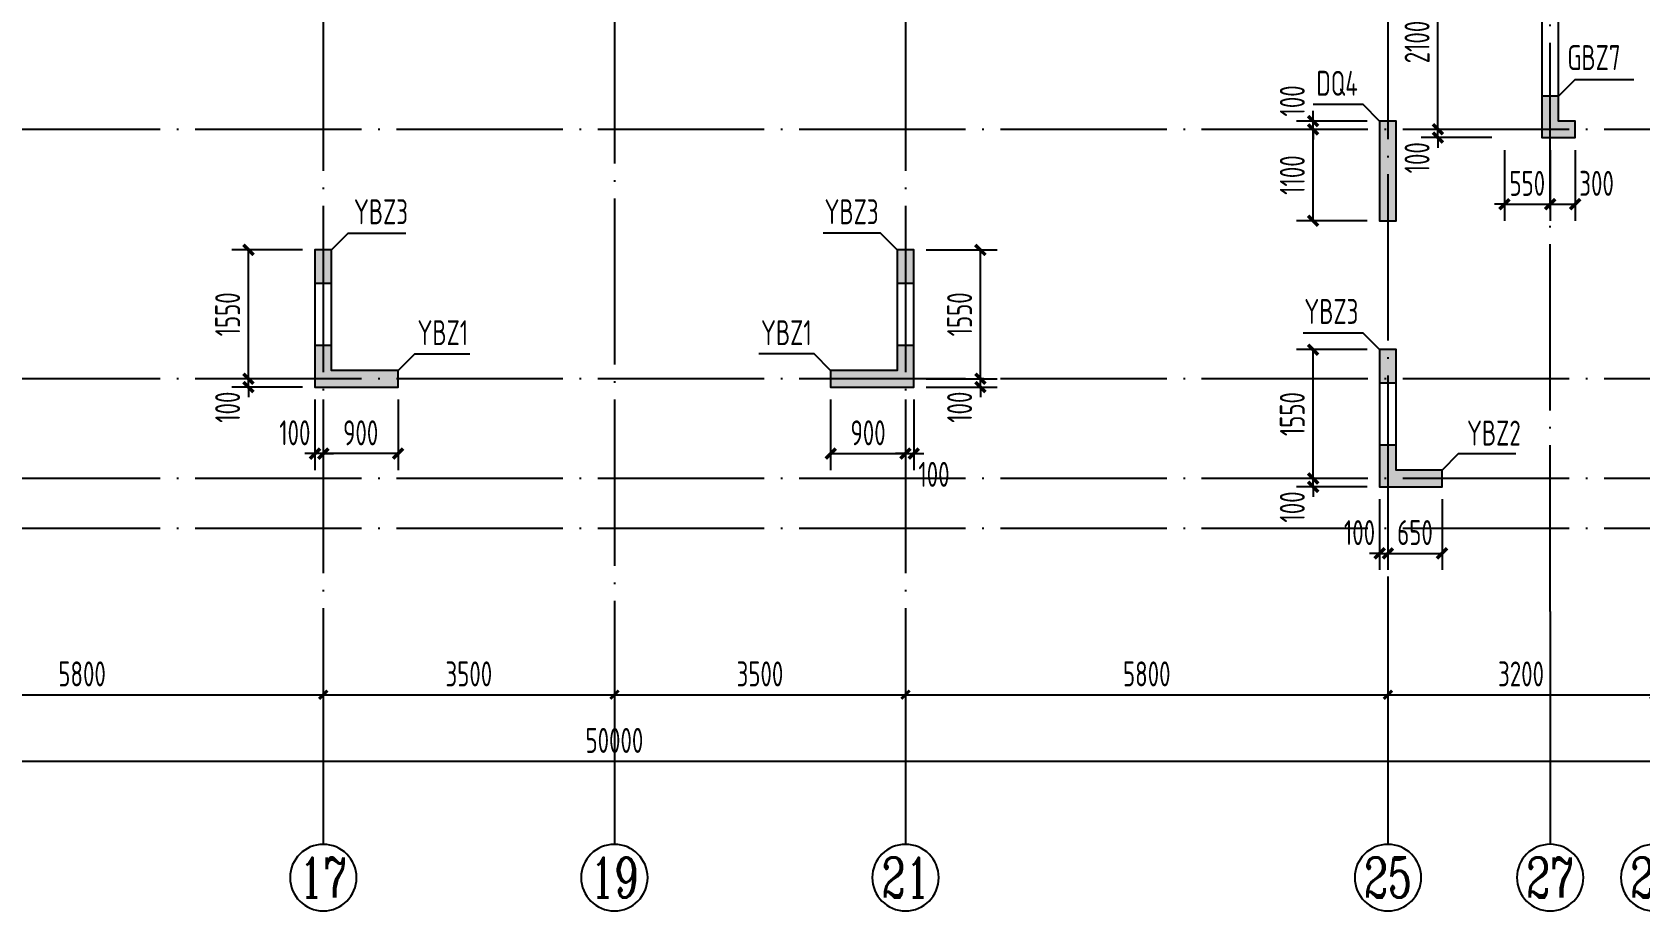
# Model space of a CAD drawing. Extents: x -1712635 to -854203, y -534641 to -21985.
# Drawn here: x -1343031 to -1323703, y -228184 to -217615 of the extents above; entities that cross this region are included whole.
import ezdxf
from ezdxf.enums import TextEntityAlignment as Align

# ---------------------------------------------------------------- set-up
doc = ezdxf.new("R2010")
doc.units = 0
doc.header["$LTSCALE"] = 1000
doc.linetypes.add('DOTE', pattern=[2.42, 2, -0.2, 0.02, -0.2])
doc.layers.get('0').update_dxf_attribs({"linetype": 'CONTINUOUS'})
doc.layers.get('Defpoints').update_dxf_attribs({"linetype": 'CONTINUOUS'})
for name, color, linetype in [('A-AXIS', 1, 'CONTINUOUS'), ('A-DOTE', 10, 'DOTE'), ('AXIS_NUM', 7, 'CONTINUOUS'), ('S-Q墙实线', 6, 'CONTINUOUS'), ('S-Q墙标注', 3, 'CONTINUOUS'), ('S-X详图填充', 252, 'CONTINUOUS'), ('S-X详图实线', 4, 'CONTINUOUS'), ('S-Y一般标注', 3, 'CONTINUOUS'), ('S-Z柱编号', 6, 'CONTINUOUS')]:
    doc.layers.add(name, color=color, linetype=linetype)
doc.styles.add('TSSD_Axis', font='complex.shx', dxfattribs={"width": 0.7, "bigfont": 'hztxt.shx'})
doc.styles.add('TSSD_DIMENSION', font='Tssdeng.shx', dxfattribs={"width": 0.7, "bigfont": 'tssdchn.shx'})
doc.styles.add('TSSD_REIN', font='tssdeng.shx', dxfattribs={"width": 0.7, "height": 300, "bigfont": 'tssdchn.shx'})
doc.styles.add('结构文字', font='zstxt.shx', dxfattribs={"width": 0.7, "bigfont": 'zshz.shx'})
doc.dimstyles.new('STRUCK', dxfattribs={"dimtxt": 400, "dimasz": 121, "dimexe": 200, "dimexo": 150, "dimgap": 115, "dimtad": 1, "dimdec": 0, "dimdsep": 46, "dimtxsty": '结构文字', "dimblk": 'ARCHTICK', "dimcen": 400, "dimclrd": 3, "dimclre": 3, "dimclrt": 7, "dimadec": 0, "dimazin": 0, "dimtfac": 1, "dimtdec": 0, "dimtix": 1, "dimtmove": 2, "dimatfit": 3, "dimldrblk": '_DIMX', "dimfxl": 0, "dimtolj": 1, "dimtzin": 0, "dimarcsym": 0})
doc.dimstyles.new('TSSD_100_100', dxfattribs={"dimtxt": 300, "dimasz": 100, "dimexe": 100, "dimexo": 250, "dimgap": 100, "dimtad": 1, "dimdec": 0, "dimzin": 0, "dimdsep": 46, "dimtxsty": 'TSSD_DIMENSION', "dimblk": 'ARCHTICK', "dimcen": 0, "dimdle": 100, "dimclrt": 7, "dimadec": 0, "dimazin": 0, "dimtfac": 1, "dimtdec": 0, "dimtix": 1, "dimtmove": 2, "dimatfit": 3, "dimldrblk": 'ARCHTICK', "dimfxl": 0, "dimtolj": 1, "dimtzin": 0, "dimarcsym": 0})

# ---------------------------------------------------------------- blocks, each defined once
blk = doc.blocks.new('_ArchTick')
at = {"color": 0, "const_width": 0.35}
blk.add_lwpolyline([(-0.5, -0.5), (0.5, 0.5)], dxfattribs=at)
blk = doc.blocks.new('*D156')
at = {"layer": 'Defpoints', "color": 0}
for p in [(20300, 3600), (26100, 3600), (26100, 2600)]:
    blk.add_point(p, dxfattribs=at)
at = {"layer": 'S-Y一般标注', "color": 0, "lineweight": -2}
for p, q in [((20300, 3350), (20300, 2500)), ((26100, 3350), (26100, 2500)), ((20200, 2600), (26200, 2600))]:
    blk.add_line(p, q, dxfattribs=at)
at = {"layer": 'S-Y一般标注', "color": 0, "lineweight": -2, "xscale": 100, "yscale": 100, "zscale": 100, "rotation": 180}
blk.add_blockref('_ArchTick', (20300, 2600), dxfattribs=at)
at = {"layer": 'S-Y一般标注', "color": 0, "lineweight": -2, "xscale": 100, "yscale": 100, "zscale": 100}
blk.add_blockref('_ArchTick', (26100, 2600), dxfattribs=at)
at = {"layer": 'S-Y一般标注', "color": 7, "insert": (23200, 2850), "char_height": 300, "attachment_point": 5, "style": 'TSSD_DIMENSION'}
blk.add_mtext('\\A1;5800', dxfattribs=at)
blk = doc.blocks.new('ts_axno')
at = {"color": 0, "linetype": 'ByBlock', "lineweight": -2}
blk.add_circle((0, 0), 0.5, dxfattribs=at)
at = {"color": 0, "linetype": 'ByBlock', "lineweight": -2, "style": 'TSSD_Axis', "width": 0.7}
blk.add_attdef('A', text='', height=0.6, dxfattribs=at).set_placement((0, 0), align=Align.MIDDLE_CENTER)
blk = doc.blocks.new('*D157')
at = {"layer": 'Defpoints', "color": 0}
for p in [(26100, 3600), (29600, 3600), (29600, 2600)]:
    blk.add_point(p, dxfattribs=at)
at = {"layer": 'S-Y一般标注', "color": 0, "lineweight": -2}
for p, q in [((26100, 3350), (26100, 2500)), ((29600, 3350), (29600, 2500)), ((26000, 2600), (29700, 2600))]:
    blk.add_line(p, q, dxfattribs=at)
at = {"layer": 'S-Y一般标注', "color": 0, "lineweight": -2, "xscale": 100, "yscale": 100, "zscale": 100, "rotation": 180}
blk.add_blockref('_ArchTick', (26100, 2600), dxfattribs=at)
at = {"layer": 'S-Y一般标注', "color": 0, "lineweight": -2, "xscale": 100, "yscale": 100, "zscale": 100}
blk.add_blockref('_ArchTick', (29600, 2600), dxfattribs=at)
at = {"layer": 'S-Y一般标注', "color": 7, "insert": (27850, 2850), "char_height": 300, "attachment_point": 5, "style": 'TSSD_DIMENSION'}
blk.add_mtext('\\A1;3500', dxfattribs=at)
blk = doc.blocks.new('*D158')
at = {"layer": 'Defpoints', "color": 0}
for p in [(33100, 3600), (38900, 3600), (38900, 2600)]:
    blk.add_point(p, dxfattribs=at)
at = {"layer": 'S-Y一般标注', "color": 0, "lineweight": -2}
for p, q in [((33100, 3350), (33100, 2500)), ((38900, 3350), (38900, 2500)), ((33000, 2600), (39000, 2600))]:
    blk.add_line(p, q, dxfattribs=at)
at = {"layer": 'S-Y一般标注', "color": 0, "lineweight": -2, "xscale": 100, "yscale": 100, "zscale": 100, "rotation": 180}
blk.add_blockref('_ArchTick', (33100, 2600), dxfattribs=at)
at = {"layer": 'S-Y一般标注', "color": 0, "lineweight": -2, "xscale": 100, "yscale": 100, "zscale": 100}
blk.add_blockref('_ArchTick', (38900, 2600), dxfattribs=at)
at = {"layer": 'S-Y一般标注', "color": 7, "insert": (36000, 2850), "char_height": 300, "attachment_point": 5, "style": 'TSSD_DIMENSION'}
blk.add_mtext('\\A1;5800', dxfattribs=at)
blk = doc.blocks.new('*D162')
at = {"layer": 'Defpoints', "color": 0}
for p in [(4600, 3600), (54600, 3600), (54600, 1800)]:
    blk.add_point(p, dxfattribs=at)
at = {"layer": 'S-Y一般标注', "color": 0, "lineweight": -2}
for p, q in [((4600, 3350), (4600, 1700)), ((54600, 3350), (54600, 1700)), ((4500, 1800), (54700, 1800))]:
    blk.add_line(p, q, dxfattribs=at)
at = {"layer": 'S-Y一般标注', "color": 0, "lineweight": -2, "xscale": 100, "yscale": 100, "zscale": 100, "rotation": 180}
blk.add_blockref('_ArchTick', (4600, 1800), dxfattribs=at)
at = {"layer": 'S-Y一般标注', "color": 0, "lineweight": -2, "xscale": 100, "yscale": 100, "zscale": 100}
blk.add_blockref('_ArchTick', (54600, 1800), dxfattribs=at)
at = {"layer": 'S-Y一般标注', "color": 7, "insert": (29600, 2050), "char_height": 300, "attachment_point": 5, "style": 'TSSD_DIMENSION'}
blk.add_mtext('\\A1;50000', dxfattribs=at)
blk = doc.blocks.new('*D165')
at = {"layer": 'Defpoints', "color": 0}
for p in [(29600, 3600), (33100, 3600), (33100, 2600)]:
    blk.add_point(p, dxfattribs=at)
at = {"layer": 'S-Y一般标注', "color": 0, "lineweight": -2}
for p, q in [((29600, 3350), (29600, 2500)), ((33100, 3350), (33100, 2500)), ((29500, 2600), (33200, 2600))]:
    blk.add_line(p, q, dxfattribs=at)
at = {"layer": 'S-Y一般标注', "color": 0, "lineweight": -2, "xscale": 100, "yscale": 100, "zscale": 100, "rotation": 180}
blk.add_blockref('_ArchTick', (29600, 2600), dxfattribs=at)
at = {"layer": 'S-Y一般标注', "color": 0, "lineweight": -2, "xscale": 100, "yscale": 100, "zscale": 100}
blk.add_blockref('_ArchTick', (33100, 2600), dxfattribs=at)
at = {"layer": 'S-Y一般标注', "color": 7, "insert": (31350, 2850), "char_height": 300, "attachment_point": 5, "style": 'TSSD_DIMENSION'}
blk.add_mtext('\\A1;3500', dxfattribs=at)
blk = doc.blocks.new('*D166')
at = {"layer": 'Defpoints', "color": 0}
for p in [(38900, 3600), (42100, 3600), (42100, 2600)]:
    blk.add_point(p, dxfattribs=at)
at = {"layer": 'S-Y一般标注', "color": 0, "lineweight": -2}
for p, q in [((38900, 3350), (38900, 2500)), ((42100, 3350), (42100, 2500)), ((38800, 2600), (42200, 2600))]:
    blk.add_line(p, q, dxfattribs=at)
at = {"layer": 'S-Y一般标注', "color": 0, "lineweight": -2, "xscale": 100, "yscale": 100, "zscale": 100, "rotation": 180}
blk.add_blockref('_ArchTick', (38900, 2600), dxfattribs=at)
at = {"layer": 'S-Y一般标注', "color": 0, "lineweight": -2, "xscale": 100, "yscale": 100, "zscale": 100}
blk.add_blockref('_ArchTick', (42100, 2600), dxfattribs=at)
at = {"layer": 'S-Y一般标注', "color": 7, "insert": (40500, 2850), "char_height": 300, "attachment_point": 5, "style": 'TSSD_DIMENSION'}
blk.add_mtext('\\A1;3200', dxfattribs=at)
blk = doc.blocks.new('*D1803')
at = {"layer": 'Defpoints', "color": 0}
for p in [(-1340431, -221784), (-1339631, -221784), (-1339631, -221884)]:
    blk.add_point(p, dxfattribs=at)
at = {"layer": 'S-Q墙标注', "color": 3, "lineweight": -2}
for p, q in [((-1340431, -221784), (-1340431, -221663)), ((-1339781, -221784), (-1340631, -221784)), ((-1339781, -221884), (-1340631, -221884)), ((-1340431, -221884), (-1340431, -221784)), ((-1340431, -221884), (-1340431, -222005))]:
    blk.add_line(p, q, dxfattribs=at)
at = {"layer": 'S-Q墙标注', "color": 3, "lineweight": -2, "xscale": 121, "yscale": 121, "zscale": 121}
for p, rotation in [((-1340431, -221784), 270), ((-1340431, -221884), 90)]:
    blk.add_blockref('_ArchTick', p, dxfattribs=dict(at, rotation=rotation))
at = {"layer": 'S-Q墙标注', "color": 7, "insert": (-1340681, -222126), "char_height": 300, "attachment_point": 5, "rotation": 90, "style": 'TSSD_REIN'}
blk.add_mtext('\\A1;100', dxfattribs=at)
blk = doc.blocks.new('_DIMX')
blk.add_line((-150, 0), (150, 0))
at = {"const_width": 50}
blk.add_lwpolyline([(-70, -70), (70, 70)], dxfattribs=at)
blk = doc.blocks.new('*D1804')
at = {"layer": 'Defpoints', "color": 0}
for p in [(-1340431, -220234), (-1339631, -220234), (-1339631, -221784)]:
    blk.add_point(p, dxfattribs=at)
at = {"layer": 'S-Q墙标注', "color": 3, "lineweight": -2}
for p, q in [((-1339781, -220234), (-1340631, -220234)), ((-1340431, -221784), (-1340431, -220234)), ((-1339781, -221784), (-1340631, -221784))]:
    blk.add_line(p, q, dxfattribs=at)
at = {"layer": 'S-Q墙标注', "color": 3, "lineweight": -2, "xscale": 121, "yscale": 121, "zscale": 121}
for p, rotation in [((-1340431, -220234), 90), ((-1340431, -221784), 270)]:
    blk.add_blockref('_ArchTick', p, dxfattribs=dict(at, rotation=rotation))
at = {"layer": 'S-Q墙标注', "color": 7, "insert": (-1340681, -221009), "char_height": 300, "attachment_point": 5, "rotation": 90, "style": 'TSSD_REIN'}
blk.add_mtext('\\A1;1550', dxfattribs=at)
blk = doc.blocks.new('*D1805')
at = {"layer": 'Defpoints', "color": 0}
for p in [(-1339531, -221884), (-1338631, -221884), (-1339531, -222684)]:
    blk.add_point(p, dxfattribs=at)
at = {"layer": 'S-Q墙标注', "color": 3, "lineweight": -2}
for p, q in [((-1339531, -222034), (-1339531, -222884)), ((-1338631, -222034), (-1338631, -222884)), ((-1338631, -222684), (-1339531, -222684))]:
    blk.add_line(p, q, dxfattribs=at)
at = {"layer": 'S-Q墙标注', "color": 3, "lineweight": -2, "xscale": 121, "yscale": 121, "zscale": 121, "rotation": 180}
blk.add_blockref('_ArchTick', (-1339531, -222684), dxfattribs=at)
at = {"layer": 'S-Q墙标注', "color": 3, "lineweight": -2, "xscale": 121, "yscale": 121, "zscale": 121}
blk.add_blockref('_ArchTick', (-1338631, -222684), dxfattribs=at)
at = {"layer": 'S-Q墙标注', "color": 7, "insert": (-1339081, -222434), "char_height": 300, "attachment_point": 5, "style": 'TSSD_REIN'}
blk.add_mtext('\\A1;900', dxfattribs=at)
blk = doc.blocks.new('*D1806')
at = {"layer": 'Defpoints', "color": 0}
for p in [(-1339631, -221884), (-1339531, -221884), (-1339631, -222684)]:
    blk.add_point(p, dxfattribs=at)
at = {"layer": 'S-Q墙标注', "color": 3, "lineweight": -2}
for p, q in [((-1339631, -222034), (-1339631, -222884)), ((-1339531, -222034), (-1339531, -222884)), ((-1339631, -222684), (-1339752, -222684)), ((-1339531, -222684), (-1339631, -222684)), ((-1339531, -222684), (-1339410, -222684))]:
    blk.add_line(p, q, dxfattribs=at)
at = {"layer": 'S-Q墙标注', "color": 3, "lineweight": -2, "xscale": 121, "yscale": 121, "zscale": 121}
blk.add_blockref('_ArchTick', (-1339631, -222684), dxfattribs=at)
at = {"layer": 'S-Q墙标注', "color": 3, "lineweight": -2, "xscale": 121, "yscale": 121, "zscale": 121, "rotation": 180}
blk.add_blockref('_ArchTick', (-1339531, -222684), dxfattribs=at)
at = {"layer": 'S-Q墙标注', "color": 7, "insert": (-1339873, -222434), "char_height": 300, "attachment_point": 5, "style": 'TSSD_REIN'}
blk.add_mtext('\\A1;100', dxfattribs=at)
blk = doc.blocks.new('*D1878')
at = {"layer": 'Defpoints', "color": 0}
for p in [(-1332431, -221784), (-1332431, -221884), (-1331631, -221784)]:
    blk.add_point(p, dxfattribs=at)
at = {"layer": 'S-Q墙标注', "color": 3, "lineweight": -2}
for p, q in [((-1331631, -221784), (-1331631, -221663)), ((-1332281, -221784), (-1331431, -221784)), ((-1332281, -221884), (-1331431, -221884)), ((-1331631, -221884), (-1331631, -221784)), ((-1331631, -221884), (-1331631, -222005))]:
    blk.add_line(p, q, dxfattribs=at)
at = {"layer": 'S-Q墙标注', "color": 3, "lineweight": -2, "xscale": 121, "yscale": 121, "zscale": 121}
for p, rotation in [((-1331631, -221784), 270), ((-1331631, -221884), 90)]:
    blk.add_blockref('_ArchTick', p, dxfattribs=dict(at, rotation=rotation))
at = {"layer": 'S-Q墙标注', "color": 7, "insert": (-1331881, -222126), "char_height": 300, "attachment_point": 5, "rotation": 90, "style": 'TSSD_REIN'}
blk.add_mtext('\\A1;100', dxfattribs=at)
blk = doc.blocks.new('*D1879')
at = {"layer": 'Defpoints', "color": 0}
for p in [(-1332431, -220234), (-1331631, -220234), (-1332431, -221784)]:
    blk.add_point(p, dxfattribs=at)
at = {"layer": 'S-Q墙标注', "color": 3, "lineweight": -2}
for p, q in [((-1332281, -220234), (-1331431, -220234)), ((-1331631, -221784), (-1331631, -220234)), ((-1332281, -221784), (-1331431, -221784))]:
    blk.add_line(p, q, dxfattribs=at)
at = {"layer": 'S-Q墙标注', "color": 3, "lineweight": -2, "xscale": 121, "yscale": 121, "zscale": 121}
for p, rotation in [((-1331631, -220234), 90), ((-1331631, -221784), 270)]:
    blk.add_blockref('_ArchTick', p, dxfattribs=dict(at, rotation=rotation))
at = {"layer": 'S-Q墙标注', "color": 7, "insert": (-1331881, -221009), "char_height": 300, "attachment_point": 5, "rotation": 90, "style": 'TSSD_REIN'}
blk.add_mtext('\\A1;1550', dxfattribs=at)
blk = doc.blocks.new('*D1880')
at = {"layer": 'Defpoints', "color": 0}
for p in [(-1333431, -221884), (-1332531, -221884), (-1332531, -222684)]:
    blk.add_point(p, dxfattribs=at)
at = {"layer": 'S-Q墙标注', "color": 3, "lineweight": -2}
for p, q in [((-1333431, -222034), (-1333431, -222884)), ((-1332531, -222034), (-1332531, -222884)), ((-1333431, -222684), (-1332531, -222684))]:
    blk.add_line(p, q, dxfattribs=at)
at = {"layer": 'S-Q墙标注', "color": 3, "lineweight": -2, "xscale": 121, "yscale": 121, "zscale": 121, "rotation": 180}
blk.add_blockref('_ArchTick', (-1333431, -222684), dxfattribs=at)
at = {"layer": 'S-Q墙标注', "color": 3, "lineweight": -2, "xscale": 121, "yscale": 121, "zscale": 121}
blk.add_blockref('_ArchTick', (-1332531, -222684), dxfattribs=at)
at = {"layer": 'S-Q墙标注', "color": 7, "insert": (-1332981, -222434), "char_height": 300, "attachment_point": 5, "style": 'TSSD_REIN'}
blk.add_mtext('\\A1;900', dxfattribs=at)
blk = doc.blocks.new('*D1881')
at = {"layer": 'Defpoints', "color": 0}
for p in [(-1332531, -221884), (-1332431, -221884), (-1332431, -222684)]:
    blk.add_point(p, dxfattribs=at)
at = {"layer": 'S-Q墙标注', "color": 3, "lineweight": -2}
for p, q in [((-1332531, -222034), (-1332531, -222884)), ((-1332431, -222034), (-1332431, -222884)), ((-1332531, -222684), (-1332652, -222684)), ((-1332531, -222684), (-1332431, -222684)), ((-1332431, -222684), (-1332310, -222684))]:
    blk.add_line(p, q, dxfattribs=at)
at = {"layer": 'S-Q墙标注', "color": 3, "lineweight": -2, "xscale": 121, "yscale": 121, "zscale": 121}
blk.add_blockref('_ArchTick', (-1332531, -222684), dxfattribs=at)
at = {"layer": 'S-Q墙标注', "color": 3, "lineweight": -2, "xscale": 121, "yscale": 121, "zscale": 121, "rotation": 180}
blk.add_blockref('_ArchTick', (-1332431, -222684), dxfattribs=at)
at = {"layer": 'S-Q墙标注', "color": 7, "insert": (-1332189, -222934), "char_height": 300, "attachment_point": 5, "style": 'TSSD_REIN'}
blk.add_mtext('\\A1;100', dxfattribs=at)
blk = doc.blocks.new('*D1882')
at = {"layer": 'Defpoints', "color": 0}
for p in [(-1327631, -222984), (-1326831, -222984), (-1326831, -223084)]:
    blk.add_point(p, dxfattribs=at)
at = {"layer": 'S-Q墙标注', "color": 3, "lineweight": -2}
for p, q in [((-1326981, -222984), (-1327831, -222984)), ((-1327631, -222984), (-1327631, -222863)), ((-1327631, -223084), (-1327631, -222984)), ((-1326981, -223084), (-1327831, -223084)), ((-1327631, -223084), (-1327631, -223205))]:
    blk.add_line(p, q, dxfattribs=at)
at = {"layer": 'S-Q墙标注', "color": 3, "lineweight": -2, "xscale": 121, "yscale": 121, "zscale": 121}
for p, rotation in [((-1327631, -222984), 270), ((-1327631, -223084), 90)]:
    blk.add_blockref('_ArchTick', p, dxfattribs=dict(at, rotation=rotation))
at = {"layer": 'S-Q墙标注', "color": 7, "insert": (-1327881, -223326), "char_height": 300, "attachment_point": 5, "rotation": 90, "style": 'TSSD_REIN'}
blk.add_mtext('\\A1;100', dxfattribs=at)
blk = doc.blocks.new('*D1883')
at = {"layer": 'Defpoints', "color": 0}
for p in [(-1327631, -221434), (-1326831, -221434), (-1326831, -222984)]:
    blk.add_point(p, dxfattribs=at)
at = {"layer": 'S-Q墙标注', "color": 3, "lineweight": -2}
for p, q in [((-1326981, -221434), (-1327831, -221434)), ((-1327631, -222984), (-1327631, -221434)), ((-1326981, -222984), (-1327831, -222984))]:
    blk.add_line(p, q, dxfattribs=at)
at = {"layer": 'S-Q墙标注', "color": 3, "lineweight": -2, "xscale": 121, "yscale": 121, "zscale": 121}
for p, rotation in [((-1327631, -221434), 90), ((-1327631, -222984), 270)]:
    blk.add_blockref('_ArchTick', p, dxfattribs=dict(at, rotation=rotation))
at = {"layer": 'S-Q墙标注', "color": 7, "insert": (-1327881, -222209), "char_height": 300, "attachment_point": 5, "rotation": 90, "style": 'TSSD_REIN'}
blk.add_mtext('\\A1;1550', dxfattribs=at)
blk = doc.blocks.new('*D1884')
at = {"layer": 'Defpoints', "color": 0}
for p in [(-1326831, -223084), (-1326731, -223084), (-1326731, -223884)]:
    blk.add_point(p, dxfattribs=at)
at = {"layer": 'S-Q墙标注', "color": 3, "lineweight": -2}
for p, q in [((-1326831, -223234), (-1326831, -224084)), ((-1326731, -223234), (-1326731, -224084)), ((-1326831, -223884), (-1326952, -223884)), ((-1326831, -223884), (-1326731, -223884)), ((-1326731, -223884), (-1326610, -223884))]:
    blk.add_line(p, q, dxfattribs=at)
at = {"layer": 'S-Q墙标注', "color": 3, "lineweight": -2, "xscale": 121, "yscale": 121, "zscale": 121}
blk.add_blockref('_ArchTick', (-1326831, -223884), dxfattribs=at)
at = {"layer": 'S-Q墙标注', "color": 3, "lineweight": -2, "xscale": 121, "yscale": 121, "zscale": 121, "rotation": 180}
blk.add_blockref('_ArchTick', (-1326731, -223884), dxfattribs=at)
at = {"layer": 'S-Q墙标注', "color": 7, "insert": (-1327073, -223634), "char_height": 300, "attachment_point": 5, "style": 'TSSD_REIN'}
blk.add_mtext('\\A1;100', dxfattribs=at)
blk = doc.blocks.new('*D1885')
at = {"layer": 'Defpoints', "color": 0}
for p in [(-1326731, -223084), (-1326081, -223084), (-1326081, -223884)]:
    blk.add_point(p, dxfattribs=at)
at = {"layer": 'S-Q墙标注', "color": 3, "lineweight": -2}
for p, q in [((-1326731, -223234), (-1326731, -224084)), ((-1326081, -223234), (-1326081, -224084)), ((-1326731, -223884), (-1326081, -223884))]:
    blk.add_line(p, q, dxfattribs=at)
at = {"layer": 'S-Q墙标注', "color": 3, "lineweight": -2, "xscale": 121, "yscale": 121, "zscale": 121, "rotation": 180}
blk.add_blockref('_ArchTick', (-1326731, -223884), dxfattribs=at)
at = {"layer": 'S-Q墙标注', "color": 3, "lineweight": -2, "xscale": 121, "yscale": 121, "zscale": 121}
blk.add_blockref('_ArchTick', (-1326081, -223884), dxfattribs=at)
at = {"layer": 'S-Q墙标注', "color": 7, "insert": (-1326406, -223634), "char_height": 300, "attachment_point": 5, "style": 'TSSD_REIN'}
blk.add_mtext('\\A1;650', dxfattribs=at)
blk = doc.blocks.new('*D1886')
at = {"layer": 'Defpoints', "color": 0}
for p in [(-1327631, -218784), (-1326831, -218784), (-1326831, -219884)]:
    blk.add_point(p, dxfattribs=at)
at = {"layer": 'S-Q墙标注', "color": 3, "lineweight": -2}
for p, q in [((-1326981, -218784), (-1327831, -218784)), ((-1327631, -219884), (-1327631, -218784)), ((-1326981, -219884), (-1327831, -219884))]:
    blk.add_line(p, q, dxfattribs=at)
at = {"layer": 'S-Q墙标注', "color": 3, "lineweight": -2, "xscale": 121, "yscale": 121, "zscale": 121}
for p, rotation in [((-1327631, -218784), 90), ((-1327631, -219884), 270)]:
    blk.add_blockref('_ArchTick', p, dxfattribs=dict(at, rotation=rotation))
at = {"layer": 'S-Q墙标注', "color": 7, "insert": (-1327881, -219334), "char_height": 300, "attachment_point": 5, "rotation": 90, "style": 'TSSD_REIN'}
blk.add_mtext('\\A1;1100', dxfattribs=at)
blk = doc.blocks.new('*D1887')
at = {"layer": 'Defpoints', "color": 0}
for p in [(-1327631, -218684), (-1326831, -218684), (-1326831, -218784)]:
    blk.add_point(p, dxfattribs=at)
at = {"layer": 'S-Q墙标注', "color": 3, "lineweight": -2}
for p, q in [((-1327631, -218684), (-1327631, -218563)), ((-1326981, -218684), (-1327831, -218684)), ((-1326981, -218784), (-1327831, -218784)), ((-1327631, -218784), (-1327631, -218684)), ((-1327631, -218784), (-1327631, -218905))]:
    blk.add_line(p, q, dxfattribs=at)
at = {"layer": 'S-Q墙标注', "color": 3, "lineweight": -2, "xscale": 121, "yscale": 121, "zscale": 121}
for p, rotation in [((-1327631, -218684), 270), ((-1327631, -218784), 90)]:
    blk.add_blockref('_ArchTick', p, dxfattribs=dict(at, rotation=rotation))
at = {"layer": 'S-Q墙标注', "color": 7, "insert": (-1327881, -218442), "char_height": 300, "attachment_point": 5, "rotation": 90, "style": 'TSSD_REIN'}
blk.add_mtext('\\A1;100', dxfattribs=at)
blk = doc.blocks.new('*D1908')
at = {"layer": 'Defpoints', "color": 0}
for p in [(-1326131, -218784), (-1325331, -218784), (-1325331, -218884)]:
    blk.add_point(p, dxfattribs=at)
at = {"layer": 'S-Q墙标注', "color": 3, "lineweight": -2}
for p, q in [((-1325481, -218784), (-1326331, -218784)), ((-1326131, -218784), (-1326131, -218663)), ((-1326131, -218884), (-1326131, -218784)), ((-1325481, -218884), (-1326331, -218884)), ((-1326131, -218884), (-1326131, -219005))]:
    blk.add_line(p, q, dxfattribs=at)
at = {"layer": 'S-Q墙标注', "color": 3, "lineweight": -2, "xscale": 121, "yscale": 121, "zscale": 121}
for p, rotation in [((-1326131, -218784), 270), ((-1326131, -218884), 90)]:
    blk.add_blockref('_ArchTick', p, dxfattribs=dict(at, rotation=rotation))
at = {"layer": 'S-Q墙标注', "color": 7, "insert": (-1326381, -219126), "char_height": 300, "attachment_point": 5, "rotation": 90, "style": 'TSSD_REIN'}
blk.add_mtext('\\A1;100', dxfattribs=at)
blk = doc.blocks.new('*D1909')
at = {"layer": 'Defpoints', "color": 0}
for p in [(-1326131, -216684), (-1325331, -216684), (-1325331, -218784)]:
    blk.add_point(p, dxfattribs=at)
at = {"layer": 'S-Q墙标注', "color": 3, "lineweight": -2}
for p, q in [((-1325481, -216684), (-1326331, -216684)), ((-1326131, -218784), (-1326131, -216684)), ((-1325481, -218784), (-1326331, -218784))]:
    blk.add_line(p, q, dxfattribs=at)
at = {"layer": 'S-Q墙标注', "color": 3, "lineweight": -2, "xscale": 121, "yscale": 121, "zscale": 121}
for p, rotation in [((-1326131, -216684), 90), ((-1326131, -218784), 270)]:
    blk.add_blockref('_ArchTick', p, dxfattribs=dict(at, rotation=rotation))
at = {"layer": 'S-Q墙标注', "color": 7, "insert": (-1326381, -217734), "char_height": 300, "attachment_point": 5, "rotation": 90, "style": 'TSSD_REIN'}
blk.add_mtext('\\A1;2100', dxfattribs=at)
blk = doc.blocks.new('*D2405')
at = {"layer": 'Defpoints', "color": 0}
for p in [(-1325331, -218884), (-1324781, -218884), (-1324781, -219684)]:
    blk.add_point(p, dxfattribs=at)
at = {"layer": 'S-Q墙标注', "color": 3, "lineweight": -2}
for p, q in [((-1325331, -219034), (-1325331, -219884)), ((-1324781, -219034), (-1324781, -219884)), ((-1325331, -219684), (-1325452, -219684)), ((-1325331, -219684), (-1324781, -219684)), ((-1324781, -219684), (-1324660, -219684))]:
    blk.add_line(p, q, dxfattribs=at)
at = {"layer": 'S-Q墙标注', "color": 3, "lineweight": -2, "xscale": 121, "yscale": 121, "zscale": 121}
blk.add_blockref('_ArchTick', (-1325331, -219684), dxfattribs=at)
at = {"layer": 'S-Q墙标注', "color": 3, "lineweight": -2, "xscale": 121, "yscale": 121, "zscale": 121, "rotation": 180}
blk.add_blockref('_ArchTick', (-1324781, -219684), dxfattribs=at)
at = {"layer": 'S-Q墙标注', "color": 7, "insert": (-1325056, -219434), "char_height": 300, "attachment_point": 5, "style": 'TSSD_REIN'}
blk.add_mtext('\\A1;550', dxfattribs=at)
blk = doc.blocks.new('*D2406')
at = {"layer": 'Defpoints', "color": 0}
for p in [(-1324781, -218884), (-1324481, -218884), (-1324481, -219684)]:
    blk.add_point(p, dxfattribs=at)
at = {"layer": 'S-Q墙标注', "color": 3, "lineweight": -2}
for p, q in [((-1324781, -219034), (-1324781, -219884)), ((-1324481, -219034), (-1324481, -219884)), ((-1324781, -219684), (-1324481, -219684))]:
    blk.add_line(p, q, dxfattribs=at)
at = {"layer": 'S-Q墙标注', "color": 3, "lineweight": -2, "xscale": 121, "yscale": 121, "zscale": 121, "rotation": 180}
blk.add_blockref('_ArchTick', (-1324781, -219684), dxfattribs=at)
at = {"layer": 'S-Q墙标注', "color": 3, "lineweight": -2, "xscale": 121, "yscale": 121, "zscale": 121}
blk.add_blockref('_ArchTick', (-1324481, -219684), dxfattribs=at)
at = {"layer": 'S-Q墙标注', "color": 7, "insert": (-1324223, -219434), "char_height": 300, "attachment_point": 5, "style": 'TSSD_REIN'}
blk.add_mtext('\\A1;300', dxfattribs=at)
blk = doc.blocks.new('20210726.16395156')
at = {"layer": 'A-AXIS'}
for p, q in [((26100, 3600), (26100, 800)), ((29600, 3600), (29600, 800)), ((33100, 3600), (33100, 800)), ((38900, 3600.1), (38900, 800.1)), ((40850, 3600.2), (40850, 800.2))]:
    blk.add_line(p, q, dxfattribs=at)
at = {"layer": 'A-DOTE'}
for p, q in [((29600, 18249.9), (29600, 3600)), ((38900.2, 13700), (38900, 3600)), ((40850, 3600.2), (40850, 11500)), ((26100, 10900), (26100, 3600)), ((33100, 10900), (33100, 3600)), ((55600, 9400), (3600, 9400)), ((55600, 6400), (3600, 6400)), ((55600, 5200), (3600, 5200)), ((55600, 4600), (3600, 4600))]:
    blk.add_line(p, q, dxfattribs=at)
at = {"layer": 'A-AXIS'}
ref = blk.add_blockref('ts_axno', (26100, 400), dxfattribs=dict(at, xscale=-800, yscale=800, zscale=800, rotation=180))
ref.add_attrib('10', '17', dxfattribs={"layer": 'AXIS_NUM', "height": 480, "style": 'TSSD_Axis', "width": 0.7}).set_placement((26100, 400), align=Align.MIDDLE_CENTER)
ref = blk.add_blockref('ts_axno', (29600, 400), dxfattribs=dict(at, xscale=-800, yscale=800, zscale=800, rotation=180))
ref.add_attrib('13', '19', dxfattribs={"layer": 'AXIS_NUM', "height": 480, "style": 'TSSD_Axis', "width": 0.7}).set_placement((29600, 400), align=Align.MIDDLE_CENTER)
ref = blk.add_blockref('ts_axno', (33100, 400), dxfattribs=dict(at, xscale=-800, yscale=800, zscale=800, rotation=180))
ref.add_attrib('13', '21', dxfattribs={"layer": 'AXIS_NUM', "height": 480, "style": 'TSSD_Axis', "width": 0.7}).set_placement((33100, 400), align=Align.MIDDLE_CENTER)
ref = blk.add_blockref('ts_axno', (38900, 400.1), dxfattribs=dict(at, xscale=-800, yscale=800, zscale=800, rotation=180))
ref.add_attrib('17', '25', dxfattribs={"layer": 'AXIS_NUM', "height": 480, "style": 'TSSD_Axis', "width": 0.7}).set_placement((38900, 400.1), align=Align.MIDDLE_CENTER)
ref = blk.add_blockref('ts_axno', (40850, 400.2), dxfattribs=dict(at, xscale=-800, yscale=800, zscale=800, rotation=180))
ref.add_attrib('5', '27', dxfattribs={"layer": 'AXIS_NUM', "height": 480, "style": 'TSSD_Axis', "width": 0.7}).set_placement((40850, 400.2), align=Align.MIDDLE_CENTER)
ref = blk.add_blockref('ts_axno', (42100, 400), dxfattribs=dict(at, xscale=-800, yscale=800, zscale=800, rotation=180))
ref.add_attrib('19', '28', dxfattribs={"layer": 'AXIS_NUM', "height": 480, "style": 'TSSD_Axis', "width": 0.7}).set_placement((42100, 400), align=Align.MIDDLE_CENTER)
at = {"layer": 'S-Y一般标注'}
for base, p1, p2, picture, middle in [((54600, 1800), (4600, 3600), (54600, 3600), '*D162', (29600, 2050)), ((26100, 2600), (20300, 3600), (26100, 3600), '*D156', (23200, 2850)), ((29600, 2600), (26100, 3600), (29600, 3600), '*D157', (27850, 2850)), ((33100, 2600), (29600, 3600), (33100, 3600), '*D165', (31350, 2850)), ((38900, 2600.1), (33100, 3600), (38900, 3600.1), '*D158', (36000, 2850.1)), ((42100, 2600.1), (38900, 3600.1), (42100, 3600.1), '*D166', (40500, 2850.1))]:
    dim = blk.add_linear_dim(base=base, p1=p1, p2=p2, dimstyle='TSSD_100_100', dxfattribs=at)
    dim.commit()
    dim.dimension.update_dxf_attribs({"geometry": picture, "text_midpoint": middle})

msp = doc.modelspace()

# ---------------------------------------------------------------- hatches: boundary and pattern name
at = {"layer": 'S-X详图填充'}
h = msp.add_hatch(color=256, dxfattribs=at)
h.dxf.hatch_style = 1
h.paths.add_polyline_path([(-1324680.99, -218383.87), (-1324880.99, -218383.87), (-1324880.99, -218883.87), (-1324480.99, -218883.87), (-1324480.99, -218683.87), (-1324680.99, -218683.87)])
h = msp.add_hatch(color=256, dxfattribs=at)
h.dxf.hatch_style = 1
h.paths.add_polyline_path([(-1326830.98, -219883.87), (-1326630.98, -219883.87), (-1326630.98, -218683.87), (-1326830.98, -218683.87)])
h = msp.add_hatch(color=256, dxfattribs=at)
h.dxf.hatch_style = 1
h.paths.add_polyline_path([(-1339631, -220633.87), (-1339431, -220633.87), (-1339431, -220233.87), (-1339631, -220233.87)])
h = msp.add_hatch(color=256, dxfattribs=at)
h.dxf.hatch_style = 1
h.paths.add_polyline_path([(-1332630.98, -220633.87), (-1332430.98, -220633.87), (-1332430.98, -220233.87), (-1332630.98, -220233.87)])
h = msp.add_hatch(color=256, dxfattribs=at)
h.dxf.hatch_style = 1
h.paths.add_polyline_path([(-1339431, -221383.87), (-1339631, -221383.87), (-1339631, -221883.87), (-1338631, -221883.87), (-1338631, -221683.87), (-1339431, -221683.87)])
h = msp.add_hatch(color=256, dxfattribs=at)
h.dxf.hatch_style = 1
h.paths.add_polyline_path([(-1332430.98, -221383.87), (-1332630.98, -221383.87), (-1332630.98, -221683.87), (-1333430.98, -221683.87), (-1333430.98, -221883.87), (-1332430.98, -221883.87)])
h = msp.add_hatch(color=256, dxfattribs=at)
h.dxf.hatch_style = 1
h.paths.add_polyline_path([(-1326830.98, -221833.88), (-1326630.98, -221833.88), (-1326630.98, -221433.88), (-1326830.98, -221433.88)])
h = msp.add_hatch(color=256, dxfattribs=at)
h.dxf.hatch_style = 1
h.paths.add_polyline_path([(-1326630.98, -222583.88), (-1326830.98, -222583.88), (-1326830.98, -223083.88), (-1326080.99, -223083.88), (-1326080.99, -222883.88), (-1326630.98, -222883.88)])

# ---------------------------------------------------------------- linework, layer by layer
at = {"layer": 'S-Q墙实线'}
for points in [[(-1324880.99, -216783.87), (-1324880.99, -218883.87), (-1324480.99, -218883.87), (-1324480.99, -218683.87), (-1324680.99, -218683.87), (-1324680.99, -216583.87), (-1325331.05, -216583.87), (-1325331.05, -216783.87)], [(-1326630.98, -219883.87), (-1326630.98, -218683.87), (-1326830.98, -218683.87), (-1326830.98, -219883.87)], [(-1339631, -221883.87), (-1338731, -221883.87), (-1338631, -221883.87), (-1338631, -221683.87), (-1338731, -221683.87), (-1339431, -221683.87), (-1339431, -220233.87), (-1339631, -220233.87)], [(-1333331, -221683.87), (-1333430.98, -221683.87), (-1333430.98, -221883.87), (-1333331, -221883.87), (-1332430.98, -221883.87), (-1332430.98, -220233.87), (-1332630.98, -220233.87), (-1332630.98, -221683.87)], [(-1326830.98, -223083.88), (-1326080.99, -223083.88), (-1326080.99, -222883.88), (-1326630.98, -222883.88), (-1326630.98, -221433.88), (-1326830.98, -221433.88)]]:
    msp.add_lwpolyline(points, close=True, dxfattribs=at)
at = {"layer": 'S-X详图实线'}
for points in [[(-1324680.99, -218383.87), (-1324880.99, -218383.87), (-1324880.99, -218883.87), (-1324480.99, -218883.87), (-1324480.99, -218683.87), (-1324680.99, -218683.87), (-1324680.99, -218383.87)], [(-1326830.98, -219883.87), (-1326630.98, -219883.87), (-1326630.98, -218683.87), (-1326830.98, -218683.87), (-1326830.98, -219883.87)], [(-1339631, -220633.87), (-1339431, -220633.87), (-1339431, -220233.87), (-1339631, -220233.87), (-1339631, -220633.87)], [(-1332630.98, -220633.87), (-1332430.98, -220633.87), (-1332430.98, -220233.87), (-1332630.98, -220233.87), (-1332630.98, -220633.87)], [(-1339431, -221383.87), (-1339631, -221383.87), (-1339631, -221883.87), (-1338631, -221883.87), (-1338631, -221683.87), (-1339431, -221683.87), (-1339431, -221383.87)], [(-1332430.98, -221383.87), (-1332630.98, -221383.87), (-1332630.98, -221683.87), (-1333430.98, -221683.87), (-1333430.98, -221883.87), (-1332430.98, -221883.87), (-1332430.98, -221383.87)], [(-1326830.98, -221833.88), (-1326630.98, -221833.88), (-1326630.98, -221433.88), (-1326830.98, -221433.88), (-1326830.98, -221833.88)], [(-1326630.98, -222583.88), (-1326830.98, -222583.88), (-1326830.98, -223083.88), (-1326080.99, -223083.88), (-1326080.99, -222883.88), (-1326630.98, -222883.88), (-1326630.98, -222583.88)]]:
    msp.add_lwpolyline(points, close=True, dxfattribs=at)
at = {"layer": 'S-Z柱编号', "color": 7}
for points in [[(-1324680.99, -218383.87), (-1324480.99, -218183.87), (-1323774.43, -218183.87)], [(-1326830.75, -218683.87), (-1327030.75, -218483.87), (-1327628.25, -218483.87)], [(-1339431, -220233.87), (-1339231, -220033.87), (-1338540.18, -220033.87)], [(-1332630.98, -220233.87), (-1332830.98, -220033.87), (-1333521.79, -220033.87)], [(-1326830.95, -221433.88), (-1327030.95, -221233.88), (-1327750.16, -221233.88)], [(-1338631, -221683.87), (-1338431, -221483.87), (-1337767.31, -221483.87)], [(-1333430.98, -221683.87), (-1333630.98, -221483.87), (-1334294.66, -221483.87)], [(-1326080.96, -222883.88), (-1325880.96, -222683.88), (-1325191.66, -222683.88)]]:
    msp.add_lwpolyline(points, dxfattribs=at)

# ---------------------------------------------------------------- block references
at = {"layer": 'A-DOTE'}
msp.add_blockref('20210726.16395156', (-1365630.99, -228183.92), dxfattribs=at)

# ---------------------------------------------------------------- texts
at = {"layer": 'S-Z柱编号', "color": 7, "style": 'TSSD_REIN', "width": 0.7}
for s, p in [('GBZ7', (-1324574.2, -218161.43)), ('DQ4', (-1327591.8, -218470.17)), ('YBZ3', (-1339162.64, -220015.21)), ('YBZ3', (-1333505.1, -220015.21)), ('YBZ3', (-1327736.72, -221214.38)), ('YBZ1', (-1338398.81, -221469.73)), ('YBZ1', (-1334268.93, -221469.73)), ('YBZ2', (-1325780.96, -222676.82))]:
    msp.add_text(s, height=300, dxfattribs=at).set_placement(p, align=Align.BOTTOM_LEFT)

# ---------------------------------------------------------------- dimensions: what is measured, and where the dimension line sits
at = {"layer": 'S-Q墙标注'}
for base, p1, p2, angle, picture, middle in [((-1326131.05, -216683.87), (-1325331.05, -218783.87), (-1325331.05, -216683.87), 90, '*D1909', (-1326381.05, -217733.87)), ((-1327630.98, -218783.87), (-1326830.98, -219883.87), (-1326830.98, -218783.87), 90, '*D1886', (-1327880.98, -219333.87)), ((-1340431, -220233.87), (-1339631, -221783.87), (-1339631, -220233.87), 90, '*D1804', (-1340681, -221008.87)), ((-1331630.98, -220233.87), (-1332430.98, -221783.87), (-1332430.98, -220233.87), 90, '*D1879', (-1331880.98, -221008.87)), ((-1327630.98, -221433.88), (-1326830.98, -222983.87), (-1326830.98, -221433.88), 90, '*D1883', (-1327880.98, -222208.88)), ((-1339530.99, -222683.87), (-1338631, -221883.87), (-1339530.99, -221883.87), 180, '*D1805', (-1339080.99, -222433.87))]:
    dim = msp.add_linear_dim(base=base, p1=p1, p2=p2, angle=angle, dimstyle='STRUCK', override={"dimtxt": 300, "dimgap": 100, "dimtxsty": 'TSSD_REIN'}, dxfattribs=at)
    dim.commit()
    dim.dimension.update_dxf_attribs({"geometry": picture, "text_midpoint": middle})
for base, p1, p2, angle, picture, middle in [((-1327630.98, -218683.87), (-1326830.98, -218783.87), (-1326830.98, -218683.87), 90, '*D1887', (-1327880.98, -218441.95)), ((-1326131.05, -218783.87), (-1325331.05, -218883.87), (-1325331.05, -218783.87), 90, '*D1908', (-1326381.05, -219125.8)), ((-1340431, -221783.87), (-1339631, -221883.87), (-1339631, -221783.87), 90, '*D1803', (-1340681, -222125.8)), ((-1331630.98, -221783.87), (-1332430.98, -221883.87), (-1332430.98, -221783.87), 90, '*D1878', (-1331880.98, -222125.8)), ((-1339631, -222683.87), (-1339530.99, -221883.87), (-1339631, -221883.87), 180, '*D1806', (-1339872.92, -222433.87)), ((-1327630.98, -222983.87), (-1326830.98, -223083.88), (-1326830.98, -222983.87), 90, '*D1882', (-1327880.98, -223325.8))]:
    dim = msp.add_linear_dim(base=base, p1=p1, p2=p2, angle=angle, dimstyle='STRUCK', override={"dimtxt": 300, "dimgap": 100, "dimtxsty": 'TSSD_REIN'}, dxfattribs=at)
    dim.commit()
    dim.dimension.update_dxf_attribs({"geometry": picture, "text_midpoint": middle, "dimtype": 160})
for base, p1, p2, picture, middle in [((-1324780.98, -219683.9), (-1325331.04, -218883.9), (-1324780.98, -218883.9), '*D2405', (-1325056.01, -219433.9)), ((-1332530.99, -222683.87), (-1333430.98, -221883.87), (-1332530.99, -221883.87), '*D1880', (-1332980.98, -222433.87)), ((-1326080.99, -223883.88), (-1326730.95, -223083.88), (-1326080.99, -223083.88), '*D1885', (-1326405.97, -223633.88))]:
    dim = msp.add_linear_dim(base=base, p1=p1, p2=p2, dimstyle='STRUCK', override={"dimtxt": 300, "dimgap": 100, "dimtxsty": 'TSSD_REIN'}, dxfattribs=at)
    dim.commit()
    dim.dimension.update_dxf_attribs({"geometry": picture, "text_midpoint": middle})
for base, p1, p2, picture, middle in [((-1324480.98, -219683.9), (-1324780.98, -218883.9), (-1324480.98, -218883.9), '*D2406', (-1324222.9, -219433.9)), ((-1332430.98, -222683.87), (-1332530.99, -221883.87), (-1332430.98, -221883.87), '*D1881', (-1332189.05, -222933.87)), ((-1326730.95, -223883.88), (-1326830.98, -223083.88), (-1326730.95, -223083.88), '*D1884', (-1327072.9, -223633.88))]:
    dim = msp.add_linear_dim(base=base, p1=p1, p2=p2, dimstyle='STRUCK', override={"dimtxt": 300, "dimgap": 100, "dimtxsty": 'TSSD_REIN'}, dxfattribs=at)
    dim.commit()
    dim.dimension.update_dxf_attribs({"geometry": picture, "text_midpoint": middle, "dimtype": 160})

doc.saveas('drawing.dxf')
